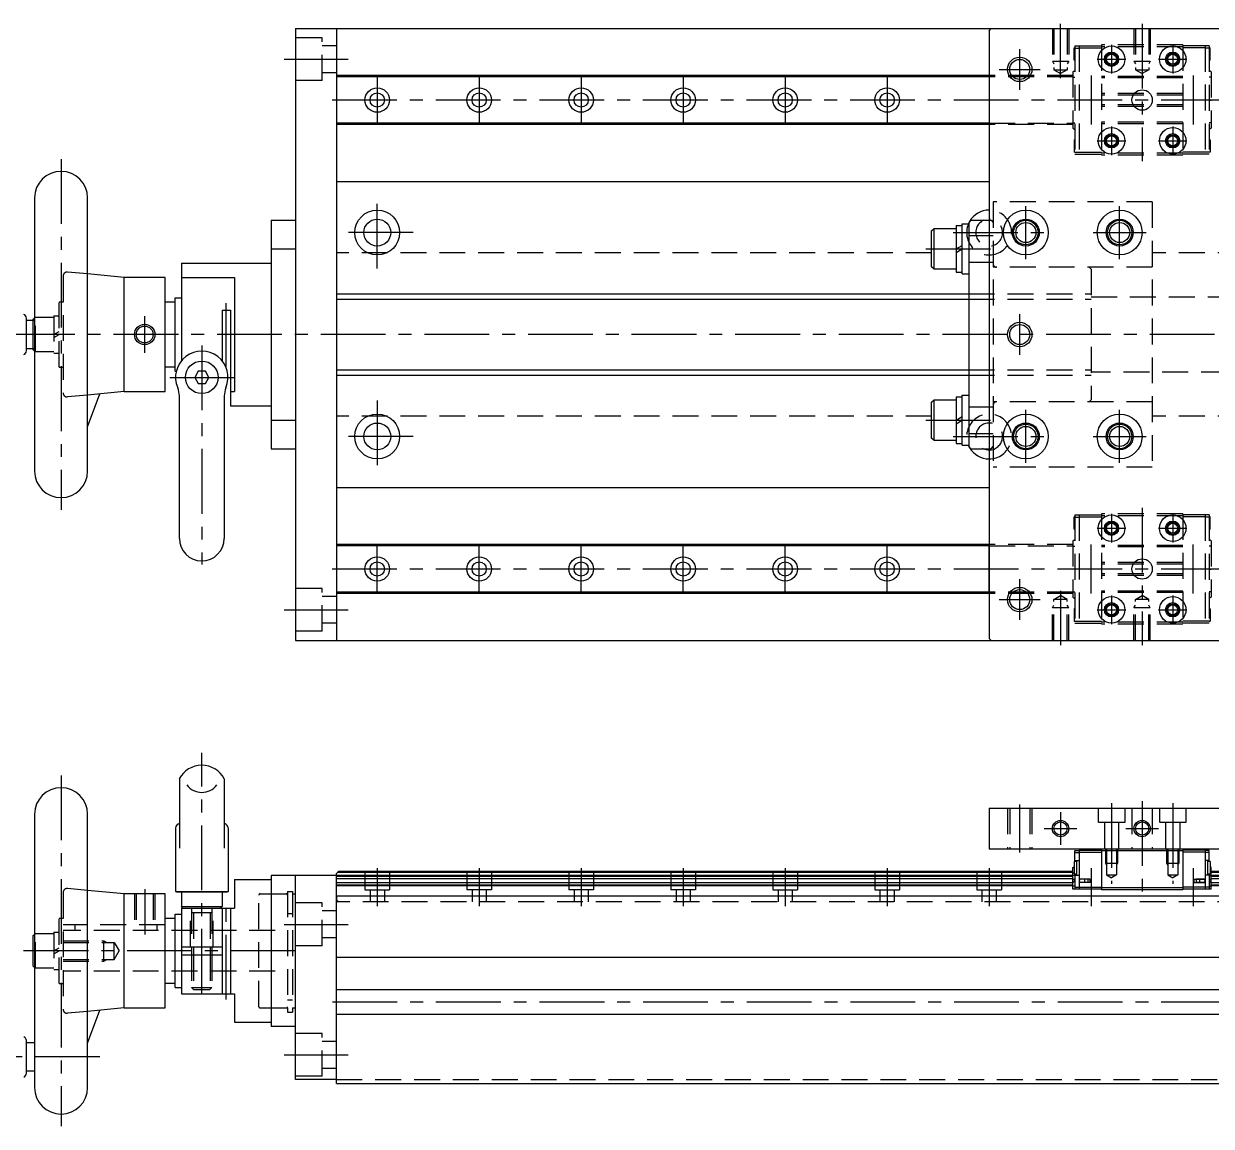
# Model space of a CAD drawing. Extents: x -2 to 827, y -8 to 277.
# Drawn here: x 277.2 to 568.3, y 7 to 277.3 of the extents above; entities that cross this region are included whole.
import ezdxf

# ---------------------------------------------------------------- set-up
doc = ezdxf.new("R2010")
doc.units = 0
doc.header["$LTSCALE"] = 0.5
doc.linetypes.add('CENTER', pattern=[50.8, 31.75, -6.35, 6.35, -6.35])
doc.linetypes.add('DASHED', pattern=[19.05, 12.7, -6.35])
for name, color, linetype in [('MSM_CENTER', 1, 'CENTER'), ('MSM_CONTINUOUS', 7, 'CONTINUOUS'), ('MSM_DASHED', 4, 'DASHED'), ('MSM_NARROW', 5, 'CONTINUOUS')]:
    doc.layers.add(name, color=color, linetype=linetype)

msp = doc.modelspace()

# ---------------------------------------------------------------- linework, layer by layer
at = {"layer": 'MSM_CENTER'}
for p, q in [((531.36, 264.01), (531.36, 277.34)), ((551.36, 277.34), (551.36, 243.64)), ((521.36, 261.14), (521.36, 271.14)), ((543.86, 272.14), (543.86, 265.14)), ((558.86, 272.14), (558.86, 265.14)), ((341.02, 268.64), (356.76, 268.64)), ((540.36, 268.64), (547.36, 268.64)), ((555.36, 268.64), (562.36, 268.64)), ((516.36, 266.14), (526.36, 266.14)), ((363.86, 264.64), (363.86, 252.64)), ((388.86, 264.64), (388.86, 252.64)), ((413.86, 264.64), (413.86, 252.64)), ((438.86, 264.64), (438.86, 252.64)), ((463.86, 264.64), (463.86, 252.64)), ((488.86, 264.64), (488.86, 252.64)), ((513.86, 264.64), (513.86, 252.64)), ((538.86, 264.64), (538.86, 252.64)), ((563.86, 264.64), (563.86, 252.64)), ((825.88, 258.64), (349.83, 258.64)), ((543.86, 252.14), (543.86, 245.14)), ((558.86, 252.14), (558.86, 245.14)), ((540.36, 248.64), (547.36, 248.64)), ((555.36, 248.64), (562.36, 248.64)), ((286.36, 244.14), (286.36, 158.14)), ((363.86, 217.34), (363.86, 234.94)), ((522.86, 219.64), (522.86, 232.64)), ((545.86, 219.64), (545.86, 232.64)), ((372.66, 226.14), (355.06, 226.14)), ((505.06, 226.14), (529.36, 226.14)), ((539.36, 226.14), (552.36, 226.14)), ((498.34, 222.14), (516.86, 222.14)), ((326.86, 192.99), (326.86, 208.81)), ((306.86, 196.64), (306.86, 205.64)), ((521.36, 196.14), (521.36, 206.14)), ((823.11, 201.14), (236.86, 201.14)), ((320.86, 198.47), (320.86, 144.76)), ((313.03, 190.64), (328.69, 190.64)), ((363.86, 184.94), (363.86, 167.34)), ((522.86, 169.64), (522.86, 182.64)), ((545.86, 169.64), (545.86, 182.64)), ((498.34, 180.14), (516.86, 180.14)), ((372.66, 176.14), (355.06, 176.14)), ((505.06, 176.14), (529.36, 176.14)), ((539.36, 176.14), (552.36, 176.14)), ((551.36, 158.64), (551.36, 124.93)), ((543.86, 157.14), (543.86, 150.14)), ((558.86, 157.14), (558.86, 150.14)), ((540.36, 153.64), (547.36, 153.64)), ((555.36, 153.64), (562.36, 153.64)), ((363.86, 137.64), (363.86, 149.64)), ((388.86, 137.64), (388.86, 149.64)), ((413.86, 137.64), (413.86, 149.64)), ((438.86, 137.64), (438.86, 149.64)), ((463.86, 137.64), (463.86, 149.64)), ((488.86, 137.64), (488.86, 149.64)), ((513.86, 137.64), (513.86, 149.64)), ((538.86, 137.64), (538.86, 149.64)), ((563.86, 137.64), (563.86, 149.64)), ((825.88, 143.64), (349.83, 143.64)), ((521.36, 131.14), (521.36, 141.14)), ((531.36, 138.27), (531.36, 124.93)), ((543.86, 137.14), (543.86, 130.14)), ((558.86, 137.14), (558.86, 130.14)), ((516.36, 136.14), (526.36, 136.14)), ((341.02, 133.64), (356.76, 133.64)), ((540.36, 133.64), (547.36, 133.64)), ((555.36, 133.64), (562.36, 133.64)), ((320.86, 39.5), (320.86, 98.6)), ((286.36, 93), (286.36, 7)), ((521.36, 74.12), (521.36, 85.88)), ((543.86, 86.23), (543.86, 66.42)), ((551.36, 86.75), (551.36, 63.5)), ((558.86, 86.23), (558.86, 66.42)), ((531.36, 84), (531.36, 76)), ((527.36, 80), (535.36, 80)), ((547.36, 80), (555.36, 80)), ((363.86, 70.32), (363.86, 60.98)), ((388.86, 70.32), (388.86, 60.98)), ((413.86, 70.32), (413.86, 60.98)), ((438.86, 70.32), (438.86, 60.98)), ((463.86, 70.32), (463.86, 60.98)), ((488.86, 70.32), (488.86, 60.98)), ((513.86, 70.32), (513.86, 60.98)), ((538.86, 70.32), (538.86, 60.98)), ((563.86, 70.32), (563.86, 60.98)), ((306.86, 65.11), (306.86, 53.98)), ((326.86, 38.07), (326.86, 61.95)), ((341.02, 56.5), (356.76, 56.5)), ((343.86, 50), (276.86, 50)), ((352.87, 37.5), (826.59, 37.5)), ((295.86, 24), (236.86, 24)), ((341.02, 24.5), (356.76, 24.5))]:
    msp.add_line(p, q, dxfattribs=at)
at = {"layer": 'MSM_CONTINUOUS'}
for p, q in [((343.86, 276.14), (343.86, 126.14)), ((343.86, 276.14), (823.86, 276.14)), ((353.86, 276.14), (353.86, 126.14)), ((513.86, 275.64), (514.36, 276.14)), ((513.86, 275.64), (513.86, 126.64)), ((514.36, 276.14), (588.36, 276.14)), ((513.86, 264.64), (353.86, 264.64)), ((513.86, 264.34), (353.86, 264.34)), ((513.86, 252.94), (353.86, 252.94)), ((513.86, 252.64), (353.86, 252.64)), ((353.86, 238.64), (513.86, 238.64)), ((279.86, 234.64), (279.86, 167.64)), ((292.86, 167.64), (292.86, 234.64)), ((337.86, 229.14), (343.86, 229.14)), ((337.86, 229.14), (337.86, 173.14)), ((499.76, 226.54), (500.36, 227.14)), ((500.36, 227.14), (505.76, 227.14)), ((500.36, 217.14), (500.36, 227.14)), ((505.76, 227.84), (507.26, 227.84)), ((505.76, 227.84), (505.76, 216.44)), ((507.26, 216.04), (507.26, 228.24)), ((507.26, 228.24), (508.86, 228.24)), ((509.36, 229.14), (508.86, 228.64)), ((508.86, 228.64), (508.86, 173.64)), ((509.36, 229.14), (513.86, 229.14)), ((499.76, 217.74), (499.76, 226.54)), ((337.86, 222.16), (343.86, 222.16)), ((505.76, 222.14), (507.26, 223)), ((505.76, 221.27), (507.26, 222.14)), ((315.86, 218.64), (315.86, 194.7)), ((315.86, 218.64), (337.86, 218.64)), ((301.86, 215.14), (292.86, 215.98)), ((500.36, 217.14), (499.76, 217.74)), ((505.76, 217.14), (500.36, 217.14)), ((505.76, 216.44), (507.26, 216.44)), ((507.26, 216.04), (508.86, 216.04)), ((301.86, 187.14), (301.86, 215.14)), ((311.86, 215.14), (301.86, 215.14)), ((311.86, 187.14), (311.86, 215.14)), ((315.86, 215.14), (328.86, 215.14)), ((328.86, 215.14), (328.86, 187.14)), ((314.36, 192.14), (314.36, 210.14)), ((314.36, 210.14), (315.86, 210.14)), ((353.86, 211.14), (508.86, 211.14)), ((311.86, 209.14), (314.36, 209.14)), ((325.86, 207.14), (325.86, 194.7)), ((325.86, 207.14), (327.86, 207.14)), ((327.86, 207.14), (327.86, 183.64)), ((277.86, 197.14), (277.86, 205.14)), ((279.56, 204.58), (277.86, 204.58)), ((279.56, 204.89), (279.86, 205.19)), ((279.56, 197.39), (279.56, 204.89)), ((277.86, 197.7), (279.56, 197.7)), ((279.86, 197.09), (279.56, 197.39)), ((314.36, 193.14), (311.86, 193.14)), ((314.36, 192.14), (314.59, 192.14)), ((320, 192.14), (319.13, 190.64)), ((321.73, 192.14), (320, 192.14)), ((322.59, 190.64), (321.73, 192.14)), ((319.13, 190.64), (320, 189.14)), ((321.73, 189.14), (322.59, 190.64)), ((353.86, 191.14), (508.86, 191.14)), ((301.86, 187.14), (292.86, 186.3)), ((292.86, 178.53), (295.87, 186.58)), ((301.86, 187.14), (311.86, 187.14)), ((320, 189.14), (321.73, 189.14)), ((327.86, 187.14), (328.86, 187.14)), ((315.36, 151.14), (315.36, 186.1)), ((326.37, 186.1), (326.37, 151.14)), ((327.86, 183.64), (337.86, 183.64)), ((499.76, 184.54), (500.36, 185.14)), ((499.76, 175.74), (499.76, 184.54)), ((500.36, 185.14), (505.76, 185.14)), ((500.36, 175.14), (500.36, 185.14)), ((505.76, 185.84), (507.26, 185.84)), ((505.76, 185.84), (505.76, 174.44)), ((507.26, 174.04), (507.26, 186.24)), ((507.26, 186.24), (508.86, 186.24)), ((505.76, 180.14), (507.26, 181)), ((337.86, 180.12), (343.86, 180.12)), ((505.76, 179.27), (507.26, 180.14)), ((500.36, 175.14), (499.76, 175.74)), ((505.76, 175.14), (500.36, 175.14)), ((337.86, 173.14), (343.86, 173.14)), ((505.76, 174.44), (507.26, 174.44)), ((507.26, 174.04), (508.86, 174.04)), ((509.36, 173.14), (508.86, 173.64)), ((509.36, 173.14), (513.86, 173.14)), ((353.86, 163.64), (513.86, 163.64)), ((513.86, 149.64), (353.86, 149.64)), ((513.86, 149.34), (353.86, 149.34)), ((513.86, 137.94), (353.86, 137.94)), ((513.86, 137.64), (353.86, 137.64)), ((343.86, 126.14), (823.86, 126.14)), ((513.86, 126.64), (514.36, 126.14)), ((514.36, 126.14), (588.36, 126.14)), ((315.36, 92.15), (315.36, 75.17)), ((326.37, 92.15), (326.37, 75.17)), ((513.86, 85), (513.86, 75)), ((513.86, 85), (663.86, 85)), ((279.86, 83.5), (279.86, 16.5)), ((292.86, 16.5), (292.86, 83.5)), ((314.42, 80.17), (314.42, 64.59)), ((315.15, 81.13), (315.36, 81.19)), ((326.58, 81.13), (326.37, 81.19)), ((327.3, 80.17), (327.3, 64.59)), ((513.86, 75), (663.86, 75)), ((534.91, 71.9), (534.91, 74.6)), ((534.91, 74.6), (535.91, 74.6)), ((534.91, 74.1), (535.91, 74.1)), ((535.91, 74.7), (535.91, 65.1)), ((535.91, 74.7), (541.41, 74.7)), ((535.91, 74.2), (541.41, 74.2)), ((541.41, 75), (541.41, 65)), ((561.31, 74.5), (541.41, 74.5)), ((561.31, 75), (561.31, 65)), ((566.81, 74.7), (561.31, 74.7)), ((566.81, 74.2), (561.31, 74.2)), ((566.81, 74.7), (566.81, 65.1)), ((567.81, 74.6), (566.81, 74.6)), ((567.81, 74.1), (566.81, 74.1)), ((567.81, 71.9), (567.81, 74.6)), ((534.41, 70.43), (534.71, 70.61)), ((534.41, 65.1), (534.41, 70.43)), ((534.71, 71.9), (534.71, 68.9)), ((535.31, 71.9), (534.71, 71.9)), ((534.91, 72.2), (535.91, 72.2)), ((535.31, 72.2), (535.31, 68.6)), ((567.81, 72.2), (566.81, 72.2)), ((567.41, 72.2), (567.41, 68.6)), ((568.01, 71.9), (567.41, 71.9)), ((568.01, 71.9), (568.01, 68.9)), ((568.31, 70.43), (568.01, 70.61)), ((568.31, 65.1), (568.31, 70.43)), ((328.86, 67.5), (337.86, 67.5)), ((328.86, 67.5), (328.86, 60.5)), ((337.86, 68.5), (337.86, 31.5)), ((353.86, 68.5), (337.86, 68.5)), ((343.86, 18.5), (343.86, 68.5)), ((354.36, 69.5), (353.86, 69)), ((353.86, 17.5), (353.86, 69)), ((534.41, 68.46), (353.86, 68.46)), ((534.41, 68.25), (353.86, 68.25)), ((534.41, 67.7), (353.86, 67.7)), ((534.41, 69.2), (354.06, 69.2)), ((534.41, 69.5), (354.36, 69.5)), ((534.41, 69.13), (534.71, 69.13)), ((534.91, 68.51), (534.41, 68.51)), ((534.91, 67.38), (534.41, 67.64)), ((534.91, 67.29), (534.41, 67.55)), ((534.91, 67.11), (534.41, 66.85)), ((534.91, 67.02), (534.41, 66.76)), ((534.71, 68.9), (535.31, 68.9)), ((534.91, 68.9), (534.91, 65.1)), ((534.91, 68.6), (535.91, 68.6)), ((534.91, 67.11), (534.91, 67.11)), ((538.61, 67.6), (535.91, 67.6)), ((538.11, 67.55), (536.26, 67.55)), ((536.71, 67.55), (536.71, 67.6)), ((537.17, 67.55), (537.17, 67.6)), ((537.31, 66.85), (537.31, 67.55)), ((538.11, 66.85), (538.11, 67.55)), ((538.61, 66.8), (538.61, 67.6)), ((564.11, 67.6), (566.81, 67.6)), ((564.11, 66.8), (564.11, 67.6)), ((566.46, 67.55), (564.61, 67.55)), ((564.61, 67.55), (564.61, 66.85)), ((565.41, 67.55), (565.41, 66.85)), ((565.55, 67.55), (565.55, 67.6)), ((566.01, 67.55), (566.01, 67.6)), ((567.81, 68.6), (566.81, 68.6)), ((567.41, 68.9), (568.01, 68.9)), ((567.81, 68.9), (567.81, 65.1)), ((567.81, 68.51), (568.31, 68.51)), ((567.81, 67.38), (568.31, 67.64)), ((567.81, 67.29), (568.31, 67.55)), ((567.81, 67.11), (568.31, 66.85)), ((567.81, 67.11), (567.81, 67.11)), ((567.81, 67.02), (568.31, 66.76)), ((568.31, 69.13), (568.01, 69.13)), ((609.41, 69.5), (568.31, 69.5)), ((609.41, 69.2), (568.31, 69.2)), ((609.41, 68.46), (568.31, 68.46)), ((609.41, 68.25), (568.31, 68.25)), ((609.41, 67.7), (568.31, 67.7)), ((301.86, 64), (292.86, 64.84)), ((314.42, 64.59), (314.62, 64.5)), ((314.42, 64.59), (327.3, 64.59)), ((314.62, 64.5), (327.1, 64.5)), ((315.86, 64.5), (315.86, 60.87)), ((325.86, 64.5), (325.86, 60.87)), ((327.3, 64.59), (327.1, 64.5)), ((534.41, 66.7), (353.86, 66.7)), ((534.41, 66.15), (353.86, 66.15)), ((534.41, 65.94), (353.86, 65.94)), ((534.91, 65.89), (534.41, 65.89)), ((541.41, 65.1), (534.41, 65.1)), ((534.91, 65.6), (541.41, 65.6)), ((538.61, 66.8), (535.91, 66.8)), ((536.26, 66.85), (538.11, 66.85)), ((536.71, 66.8), (536.71, 66.85)), ((537.17, 66.8), (537.17, 66.85)), ((561.31, 65.5), (541.41, 65.5)), ((561.31, 65), (541.41, 65)), ((567.81, 65.6), (561.31, 65.6)), ((568.31, 65.1), (561.31, 65.1)), ((564.11, 66.8), (566.81, 66.8)), ((564.61, 66.85), (566.46, 66.85)), ((565.55, 66.8), (565.55, 66.85)), ((566.01, 66.8), (566.01, 66.85)), ((567.81, 65.89), (568.31, 65.89)), ((609.41, 66.7), (568.31, 66.7)), ((609.41, 66.15), (568.31, 66.15)), ((609.41, 65.94), (568.31, 65.94)), ((301.86, 36), (301.86, 64)), ((311.86, 64), (301.86, 64)), ((311.86, 36), (311.86, 64)), ((353.86, 63.5), (823.86, 63.5)), ((314.36, 41), (314.36, 59)), ((314.36, 59), (315.86, 59)), ((315.86, 60.87), (325.86, 60.87)), ((316.23, 60.5), (315.86, 60.87)), ((315.86, 60.5), (315.86, 39.5)), ((315.86, 60.5), (328.86, 60.5)), ((325.5, 60.5), (325.86, 60.87)), ((325.86, 60.5), (325.86, 39.5)), ((327.86, 60.5), (327.86, 39.5)), ((311.86, 58), (314.36, 58)), ((279.56, 53.75), (279.86, 54.05)), ((279.56, 46.25), (279.56, 53.75)), ((315.86, 51), (325.86, 51)), ((318.36, 51), (318.36, 49)), ((323.36, 51), (323.36, 49)), ((315.86, 49), (325.86, 49)), ((353.86, 48.5), (823.86, 48.5)), ((279.86, 45.95), (279.56, 46.25)), ((314.36, 42), (311.86, 42)), ((314.36, 41), (315.86, 41)), ((315.86, 39.5), (328.86, 39.5)), ((328.86, 39.5), (328.86, 32.5)), ((353.86, 40.5), (823.86, 40.5)), ((301.86, 36), (292.86, 35.16)), ((292.86, 27.39), (295.87, 35.44)), ((301.86, 36), (311.86, 36)), ((328.86, 32.5), (337.86, 32.5)), ((353.86, 34.5), (823.86, 34.5)), ((343.86, 31.5), (337.86, 31.5)), ((277.86, 20), (277.86, 28)), ((279.86, 27.44), (277.86, 27.44)), ((277.86, 20.56), (279.86, 20.56)), ((353.86, 18.5), (343.86, 18.5)), ((353.86, 17.5), (823.86, 17.5))]:
    msp.add_line(p, q, dxfattribs=at)
for centre, radius in [((543.86, 268.64), 3.25), ((558.86, 268.64), 3.25), ((521.36, 266.14), 2.46), ((543.86, 268.64), 1.75), ((543.86, 268.64), 1.23), ((558.86, 268.64), 1.75), ((558.86, 268.64), 1.23), ((363.86, 258.64), 3), ((363.86, 258.64), 1.75), ((388.86, 258.64), 3), ((388.86, 258.64), 1.75), ((413.86, 258.64), 3), ((413.86, 258.64), 1.75), ((438.86, 258.64), 3), ((438.86, 258.64), 1.75), ((463.86, 258.64), 3), ((463.86, 258.64), 1.75), ((488.86, 258.64), 3), ((488.86, 258.64), 1.75), ((551.36, 258.64), 2.5), ((543.86, 248.64), 3.25), ((543.86, 248.64), 1.75), ((558.86, 248.64), 3.25), ((558.86, 248.64), 1.75), ((543.86, 248.64), 1.23), ((558.86, 248.64), 1.23), ((363.86, 226.14), 5.5), ((522.86, 226.14), 5.5), ((545.86, 226.14), 5.5), ((363.86, 226.14), 3.3), ((522.86, 226.14), 3.3), ((522.86, 226.14), 2.46), ((545.86, 226.14), 3.3), ((545.86, 226.14), 2.46), ((306.86, 201.14), 2.07), ((521.36, 201.14), 2.46), ((320.86, 190.64), 4), ((363.86, 176.14), 5.5), ((522.86, 176.14), 5.5), ((545.86, 176.14), 5.5), ((363.86, 176.14), 3.3), ((522.86, 176.14), 3.3), ((522.86, 176.14), 2.46), ((545.86, 176.14), 3.3), ((545.86, 176.14), 2.46), ((543.86, 153.64), 3.25), ((543.86, 153.64), 1.75), ((543.86, 153.64), 1.23), ((558.86, 153.64), 3.25), ((558.86, 153.64), 1.75), ((558.86, 153.64), 1.23), ((363.86, 143.64), 3), ((388.86, 143.64), 3), ((413.86, 143.64), 3), ((438.86, 143.64), 3), ((463.86, 143.64), 3), ((488.86, 143.64), 3), ((551.36, 143.64), 2.5), ((363.86, 143.64), 1.75), ((388.86, 143.64), 1.75), ((413.86, 143.64), 1.75), ((438.86, 143.64), 1.75), ((463.86, 143.64), 1.75), ((488.86, 143.64), 1.75), ((521.36, 136.14), 2.46), ((543.86, 133.64), 3.25), ((558.86, 133.64), 3.25), ((543.86, 133.64), 1.75), ((543.86, 133.64), 1.23), ((558.86, 133.64), 1.75), ((558.86, 133.64), 1.23), ((531.36, 80), 1.62), ((551.36, 80), 1.62)]:
    msp.add_circle(centre, radius, dxfattribs=at)
for centre, radius, start, end in [((286.36, 234.64), 6.5, 0, 180), ((513.86, 226.14), 5.5, 90, 150.3695), ((513.86, 226.14), 5.5, 155.38, 157.5536), ((276.86, 205.14), 1, 0, 69.2298), ((276.86, 197.14), 1, 290.7702, 0), ((320.86, 190.64), 6.44, 336.6341, 203.3659), ((310.36, 186.1), 5, 0, 23.3659), ((331.37, 186.1), 5, 156.6341, 180), ((513.86, 176.14), 5.5, 202.4464, 204.62), ((513.86, 176.14), 5.5, 209.6305, 270), ((513.86, 176.14), 3.3, 245.38, 270), ((286.36, 167.64), 6.5, 180, 0), ((320.86, 151.14), 5.5, 180, 0), ((320.86, 89.31), 6.2, 27.3186, 152.6814), ((320.86, 93.45), 4.6, 216.9899, 323.0101), ((286.36, 83.5), 6.5, 0, 180), ((315.42, 80.17), 1, 105.7247, 180), ((326.3, 80.17), 1, 0, 74.2753), ((536.26, 67.2), 0.35, 90, 270), ((566.46, 67.2), 0.35, 270, 90), ((276.86, 28), 1, 0, 69.2298), ((276.86, 20), 1, 290.7702, 0), ((286.36, 16.5), 6.5, 180, 0)]:
    msp.add_arc(centre, radius, start, end, dxfattribs=at)
at = {"layer": 'MSM_DASHED'}
for p, q in [((350.36, 273.89), (343.86, 273.89)), ((350.36, 263.39), (350.36, 273.89)), ((529.36, 276.14), (529.36, 268.14)), ((529.74, 276.14), (529.74, 266.07)), ((532.98, 276.14), (532.98, 266.07)), ((533.36, 276.14), (533.36, 268.14)), ((549.36, 276.14), (549.36, 268.14)), ((549.74, 276.14), (549.74, 266.07)), ((552.98, 276.14), (552.98, 266.07)), ((553.36, 276.14), (553.36, 268.14)), ((353.86, 271.94), (350.36, 271.94)), ((534.71, 268.44), (534.71, 271.44)), ((534.71, 271.44), (534.91, 271.44)), ((534.91, 271.89), (535.91, 271.89)), ((534.91, 271.89), (534.91, 245.39)), ((534.91, 271.39), (535.91, 271.39)), ((535.91, 271.94), (535.91, 245.34)), ((535.91, 271.94), (541.41, 271.94)), ((535.91, 271.44), (541.41, 271.44)), ((561.31, 272.14), (541.41, 272.14)), ((541.41, 272.14), (541.41, 245.14)), ((561.31, 271.64), (541.41, 271.64)), ((561.31, 272.14), (561.31, 245.14)), ((566.81, 271.94), (561.31, 271.94)), ((566.81, 271.44), (561.31, 271.44)), ((566.81, 271.94), (566.81, 245.34)), ((567.81, 271.89), (566.81, 271.89)), ((567.81, 271.39), (566.81, 271.39)), ((567.81, 271.89), (567.81, 245.39)), ((567.81, 271.44), (568.01, 271.44)), ((568.01, 268.44), (568.01, 271.44)), ((529.36, 268.14), (533.36, 268.14)), ((529.36, 268.14), (529.74, 267.48)), ((533.36, 268.14), (532.98, 267.48)), ((534.91, 268.44), (534.71, 268.44)), ((549.36, 268.14), (553.36, 268.14)), ((549.36, 268.14), (549.74, 267.48)), ((553.36, 268.14), (552.98, 267.48)), ((568.01, 268.44), (567.81, 268.44)), ((353.86, 265.34), (350.36, 265.34)), ((529.74, 266.07), (532.98, 266.07)), ((529.74, 266.07), (531.36, 265.14)), ((532.98, 266.07), (531.36, 265.14)), ((534.41, 265.57), (534.91, 265.87)), ((534.41, 265.57), (534.41, 251.71)), ((549.74, 266.07), (552.98, 266.07)), ((549.74, 266.07), (551.36, 265.14)), ((552.98, 266.07), (551.36, 265.14)), ((568.31, 265.57), (567.81, 265.87)), ((568.31, 265.57), (568.31, 251.71)), ((350.36, 263.39), (343.86, 263.39)), ((534.41, 264.64), (513.86, 264.64)), ((534.41, 264.34), (513.86, 264.34)), ((534.41, 264.27), (534.91, 264.27)), ((561.31, 264.44), (541.41, 264.44)), ((561.31, 264.04), (541.41, 264.04)), ((568.31, 264.27), (567.81, 264.27)), ((561.31, 260.24), (541.41, 260.24)), ((561.31, 259.84), (541.41, 259.84)), ((534.91, 258.64), (534.41, 258.64)), ((561.31, 257.44), (541.41, 257.44)), ((561.31, 257.04), (541.41, 257.04)), ((567.81, 258.64), (568.31, 258.64)), ((513.86, 252.94), (534.41, 252.94)), ((534.41, 252.64), (513.86, 252.64)), ((534.41, 253.01), (534.91, 253.01)), ((534.41, 251.71), (534.91, 251.41)), ((561.31, 253.24), (541.41, 253.24)), ((561.31, 252.84), (541.41, 252.84)), ((568.31, 253.01), (567.81, 253.01)), ((568.31, 251.71), (567.81, 251.41)), ((534.71, 248.84), (534.71, 245.84)), ((534.71, 248.84), (534.91, 248.84)), ((567.81, 248.84), (568.01, 248.84)), ((568.01, 248.84), (568.01, 245.84)), ((534.91, 245.84), (534.71, 245.84)), ((534.91, 245.89), (535.91, 245.89)), ((534.91, 245.39), (535.91, 245.39)), ((535.91, 245.84), (541.41, 245.84)), ((535.91, 245.34), (541.41, 245.34)), ((561.31, 245.64), (541.41, 245.64)), ((561.31, 245.14), (541.41, 245.14)), ((566.81, 245.84), (561.31, 245.84)), ((566.81, 245.34), (561.31, 245.34)), ((567.81, 245.89), (566.81, 245.89)), ((567.81, 245.39), (566.81, 245.39)), ((568.01, 245.84), (567.81, 245.84)), ((514.86, 233.64), (514.86, 168.64)), ((553.86, 233.64), (514.86, 233.64)), ((553.86, 233.64), (553.86, 168.64)), ((513.86, 229.14), (514.36, 229.14)), ((514.36, 229.14), (514.86, 228.64)), ((508.86, 225.44), (514.86, 225.44)), ((499.76, 221.14), (353.86, 221.14)), ((508.86, 218.84), (514.86, 218.84)), ((623.86, 221.14), (553.86, 221.14)), ((286.86, 215.44), (286.86, 186.84)), ((292.86, 215.98), (287.95, 216.44)), ((553.86, 217.64), (514.86, 217.64)), ((538.36, 217.64), (538.86, 217.14)), ((538.86, 217.14), (538.86, 185.14)), ((508.86, 211.14), (538.86, 211.14)), ((508.86, 209.78), (538.86, 209.78)), ((538.86, 210.39), (638.86, 210.39)), ((285.86, 193.14), (285.86, 209.14)), ((285.86, 209.14), (286.86, 209.14)), ((279.86, 204.58), (279.56, 204.58)), ((279.86, 205.19), (280.06, 205.39)), ((280.06, 205.39), (284.56, 205.39)), ((280.06, 196.89), (280.06, 205.39)), ((284.56, 205.74), (285.86, 205.74)), ((284.56, 205.74), (284.56, 196.54)), ((284.56, 201.14), (285.86, 201.89)), ((284.56, 200.39), (285.86, 201.14)), ((279.56, 197.7), (279.86, 197.7)), ((280.06, 196.89), (279.86, 197.09)), ((284.56, 196.89), (280.06, 196.89)), ((284.56, 196.54), (285.86, 196.54)), ((285.86, 193.14), (286.86, 193.14)), ((508.86, 192.49), (538.86, 192.49)), ((508.86, 191.14), (538.86, 191.14)), ((638.86, 191.89), (538.86, 191.89)), ((292.86, 186.3), (287.95, 185.84)), ((508.86, 183.44), (514.86, 183.44)), ((553.86, 184.64), (514.86, 184.64)), ((538.86, 185.14), (538.36, 184.64)), ((499.76, 181.14), (353.86, 181.14)), ((623.86, 181.14), (553.86, 181.14)), ((508.86, 176.84), (514.86, 176.84)), ((513.86, 173.14), (514.36, 173.14)), ((514.36, 173.14), (514.86, 173.64)), ((553.86, 168.64), (514.86, 168.64)), ((534.71, 153.44), (534.71, 156.44)), ((534.91, 156.44), (534.71, 156.44)), ((534.91, 156.89), (534.91, 130.39)), ((534.91, 156.89), (535.91, 156.89)), ((534.91, 156.39), (535.91, 156.39)), ((535.91, 156.94), (535.91, 130.34)), ((535.91, 156.94), (541.41, 156.94)), ((535.91, 156.44), (541.41, 156.44)), ((561.31, 157.14), (541.41, 157.14)), ((541.41, 157.14), (541.41, 130.14)), ((561.31, 156.64), (541.41, 156.64)), ((561.31, 157.14), (561.31, 130.14)), ((566.81, 156.94), (561.31, 156.94)), ((566.81, 156.44), (561.31, 156.44)), ((566.81, 156.94), (566.81, 130.34)), ((567.81, 156.89), (566.81, 156.89)), ((567.81, 156.39), (566.81, 156.39)), ((567.81, 156.89), (567.81, 130.39)), ((568.01, 156.44), (567.81, 156.44)), ((568.01, 153.44), (568.01, 156.44)), ((534.71, 153.44), (534.91, 153.44)), ((567.81, 153.44), (568.01, 153.44)), ((534.41, 149.64), (513.86, 149.64)), ((513.86, 149.34), (534.41, 149.34)), ((534.41, 150.57), (534.91, 150.87)), ((534.41, 150.57), (534.41, 136.71)), ((534.41, 149.27), (534.91, 149.27)), ((561.31, 149.44), (541.41, 149.44)), ((561.31, 149.04), (541.41, 149.04)), ((568.31, 150.57), (567.81, 150.87)), ((568.31, 149.27), (567.81, 149.27)), ((568.31, 150.57), (568.31, 136.71)), ((534.91, 143.64), (534.41, 143.64)), ((561.31, 145.24), (541.41, 145.24)), ((561.31, 144.84), (541.41, 144.84)), ((567.81, 143.64), (568.31, 143.64)), ((561.31, 142.44), (541.41, 142.44)), ((561.31, 142.04), (541.41, 142.04)), ((350.36, 138.89), (343.86, 138.89)), ((350.36, 128.39), (350.36, 138.89)), ((353.86, 136.94), (350.36, 136.94)), ((534.41, 137.94), (513.86, 137.94)), ((534.41, 137.64), (513.86, 137.64)), ((529.74, 136.2), (531.36, 137.14)), ((532.98, 136.2), (531.36, 137.14)), ((534.41, 138.01), (534.91, 138.01)), ((561.31, 138.24), (541.41, 138.24)), ((561.31, 137.84), (541.41, 137.84)), ((549.74, 136.2), (551.36, 137.14)), ((552.98, 136.2), (551.36, 137.14)), ((568.31, 138.01), (567.81, 138.01)), ((529.36, 134.14), (529.74, 134.79)), ((533.36, 134.14), (529.36, 134.14)), ((529.36, 126.14), (529.36, 134.14)), ((532.98, 136.2), (529.74, 136.2)), ((529.74, 126.14), (529.74, 136.2)), ((532.98, 126.14), (532.98, 136.2)), ((533.36, 134.14), (532.98, 134.79)), ((533.36, 126.14), (533.36, 134.14)), ((534.41, 136.71), (534.91, 136.41)), ((549.36, 134.14), (549.74, 134.79)), ((553.36, 134.14), (549.36, 134.14)), ((549.36, 126.14), (549.36, 134.14)), ((552.98, 136.2), (549.74, 136.2)), ((549.74, 126.14), (549.74, 136.2)), ((552.98, 126.14), (552.98, 136.2)), ((553.36, 134.14), (552.98, 134.79)), ((553.36, 126.14), (553.36, 134.14)), ((568.31, 136.71), (567.81, 136.41)), ((534.71, 133.84), (534.71, 130.84)), ((534.91, 133.84), (534.71, 133.84)), ((568.01, 133.84), (567.81, 133.84)), ((568.01, 133.84), (568.01, 130.84)), ((350.36, 128.39), (343.86, 128.39)), ((353.86, 130.34), (350.36, 130.34)), ((534.71, 130.84), (534.91, 130.84)), ((534.91, 130.89), (535.91, 130.89)), ((534.91, 130.39), (535.91, 130.39)), ((535.91, 130.84), (541.41, 130.84)), ((535.91, 130.34), (541.41, 130.34)), ((561.31, 130.64), (541.41, 130.64)), ((561.31, 130.14), (541.41, 130.14)), ((566.81, 130.84), (561.31, 130.84)), ((566.81, 130.34), (561.31, 130.34)), ((567.81, 130.89), (566.81, 130.89)), ((567.81, 130.39), (566.81, 130.39)), ((567.81, 130.84), (568.01, 130.84)), ((518.36, 85), (518.36, 75)), ((518.9, 85), (518.9, 75)), ((523.82, 85), (523.82, 75)), ((524.36, 85), (524.36, 75)), ((540.61, 85), (540.61, 81.5)), ((547.11, 85), (547.11, 81.5)), ((548.86, 85), (548.86, 75)), ((553.86, 85), (553.86, 75)), ((555.61, 85), (555.61, 81.5)), ((562.11, 85), (562.11, 81.5)), ((547.11, 81.5), (540.61, 81.5)), ((542.11, 81.5), (542.11, 75)), ((545.61, 81.5), (545.61, 75)), ((562.11, 81.5), (555.61, 81.5)), ((557.11, 81.5), (557.11, 75)), ((560.61, 81.5), (560.61, 75)), ((542.36, 75), (542.36, 71.5)), ((542.63, 75), (542.63, 68.63)), ((545.09, 75), (545.09, 68.63)), ((545.36, 75), (545.36, 71.5)), ((557.36, 75), (557.36, 71.5)), ((557.63, 75), (557.63, 68.63)), ((560.09, 75), (560.09, 68.63)), ((560.36, 75), (560.36, 71.5)), ((542.36, 71.5), (542.63, 71.03)), ((542.36, 71.5), (545.36, 71.5)), ((545.36, 71.5), (545.09, 71.03)), ((557.36, 71.5), (557.63, 71.03)), ((557.36, 71.5), (560.36, 71.5)), ((560.36, 71.5), (560.09, 71.03)), ((360.86, 69.5), (360.86, 65)), ((366.86, 69.5), (366.86, 65)), ((385.86, 69.5), (385.86, 65)), ((391.86, 69.5), (391.86, 65)), ((410.86, 69.5), (410.86, 65)), ((416.86, 69.5), (416.86, 65)), ((435.86, 69.5), (435.86, 65)), ((441.86, 69.5), (441.86, 65)), ((460.86, 69.5), (460.86, 65)), ((466.86, 69.5), (466.86, 65)), ((485.86, 69.5), (485.86, 65)), ((491.86, 69.5), (491.86, 65)), ((510.86, 69.5), (510.86, 65)), ((516.86, 69.5), (516.86, 65)), ((542.63, 68.63), (545.09, 68.63)), ((542.63, 68.63), (543.86, 67.92)), ((545.09, 68.63), (543.86, 67.92)), ((557.63, 68.63), (560.09, 68.63)), ((557.63, 68.63), (558.86, 67.92)), ((560.09, 68.63), (558.86, 67.92)), ((286.86, 64.3), (286.86, 35.7)), ((292.86, 64.84), (287.95, 65.3)), ((341.86, 64.59), (343.06, 64.59)), ((341.86, 64.59), (341.86, 34.95)), ((343.06, 64.59), (343.06, 34.95)), ((360.86, 65), (366.86, 65)), ((362.11, 65), (362.11, 62)), ((365.61, 65), (365.61, 62)), ((391.86, 65), (385.86, 65)), ((387.11, 65), (387.11, 62)), ((390.61, 65), (390.61, 62)), ((416.86, 65), (410.86, 65)), ((412.11, 65), (412.11, 62)), ((415.61, 65), (415.61, 62)), ((441.86, 65), (435.86, 65)), ((437.11, 65), (437.11, 62)), ((440.61, 65), (440.61, 62)), ((460.86, 65), (466.86, 65)), ((462.11, 65), (462.11, 62)), ((465.61, 65), (465.61, 62)), ((485.86, 65), (491.86, 65)), ((487.11, 65), (487.11, 62)), ((490.61, 65), (490.61, 62)), ((510.86, 65), (516.86, 65)), ((512.11, 65), (512.11, 62)), ((515.61, 65), (515.61, 62)), ((304.36, 64), (304.36, 56.4)), ((304.79, 64), (304.79, 56.4)), ((308.93, 64), (308.93, 56.4)), ((309.36, 64), (309.36, 56.4)), ((334.86, 36.3), (334.86, 63.7)), ((335.16, 64), (341.56, 64)), ((343.06, 64), (343.86, 64)), ((350.36, 61.75), (343.86, 61.75)), ((350.36, 51.25), (350.36, 61.75)), ((353.86, 63.5), (353.86, 62.5)), ((353.86, 62.5), (354.36, 62)), ((823.86, 62), (353.86, 62)), ((318.06, 51), (318.06, 60.5)), ((318.36, 60.5), (318.36, 51)), ((323.36, 59.3), (318.36, 59.3)), ((318.79, 59.3), (318.79, 51)), ((322.93, 59.3), (322.93, 51)), ((323.36, 60.5), (323.36, 51)), ((323.66, 51), (323.66, 60.5)), ((341.86, 59.2), (343.06, 59.2)), ((353.86, 59.8), (350.36, 59.8)), ((285.86, 42), (285.86, 58)), ((285.86, 58), (286.86, 58)), ((311.86, 56.4), (286.86, 56.4)), ((289.86, 55), (289.86, 56.4)), ((309.86, 56.4), (309.86, 55)), ((279.86, 54.05), (280.06, 54.25)), ((280.06, 54.25), (284.56, 54.25)), ((280.06, 45.75), (280.06, 54.25)), ((284.56, 54.6), (285.86, 54.6)), ((284.56, 54.6), (284.56, 45.4)), ((338.86, 55), (286.86, 55)), ((286.86, 52.5), (296.86, 52.5)), ((296.86, 47.5), (296.86, 52.5)), ((296.86, 52.5), (297.61, 52.07)), ((353.86, 53.2), (350.36, 53.2)), ((284.56, 50), (285.86, 50.75)), ((284.56, 49.25), (285.86, 50)), ((286.86, 52.07), (299.42, 52.07)), ((299.42, 47.93), (299.42, 52.07)), ((299.42, 52.07), (300.61, 50)), ((299.42, 47.93), (300.61, 50)), ((350.36, 51.25), (343.86, 51.25)), ((286.86, 47.93), (299.42, 47.93)), ((286.86, 47.5), (296.86, 47.5)), ((296.86, 47.5), (297.61, 47.93)), ((318.36, 49), (318.36, 41)), ((318.79, 49), (318.79, 40.57)), ((322.93, 49), (322.93, 40.57)), ((323.36, 49), (323.36, 41)), ((280.06, 45.75), (279.86, 45.95)), ((284.56, 45.75), (280.06, 45.75)), ((284.56, 45.4), (285.86, 45.4)), ((338.86, 45), (286.86, 45)), ((285.86, 42), (286.86, 42)), ((318.36, 41), (323.36, 41)), ((318.36, 41), (318.86, 40.5)), ((323.36, 41), (322.86, 40.5)), ((318.86, 40.5), (322.86, 40.5)), ((341.86, 37.99), (343.06, 37.99)), ((292.86, 35.16), (287.95, 34.7)), ((335.16, 36), (341.56, 36)), ((341.86, 34.95), (343.06, 34.95)), ((343.06, 36), (343.86, 36)), ((350.36, 29.75), (343.86, 29.75)), ((350.36, 19.25), (350.36, 29.75)), ((353.86, 27.8), (350.36, 27.8)), ((353.86, 21.2), (350.36, 21.2)), ((350.36, 19.25), (343.86, 19.25)), ((353.86, 18.5), (823.86, 18.5))]:
    msp.add_line(p, q, dxfattribs=at)
for centre, radius, start, end in [((513.86, 226.14), 5.5, 157.5536, 90), ((513.86, 226.14), 5.5, 150.3695, 155.38), ((513.86, 226.14), 3.3, 114.62, 90), ((515.66, 218.44), 0.8, 180, 270), ((287.86, 215.44), 1, 84.6678, 180), ((287.86, 186.84), 1, 180, 275.3322), ((515.66, 183.84), 0.8, 90, 180), ((513.86, 176.14), 5.5, 270, 202.4464), ((513.86, 176.14), 3.3, 270, 245.38), ((513.86, 176.14), 5.5, 204.62, 209.6305), ((287.86, 64.3), 1, 84.6678, 180), ((335.16, 63.7), 0.3, 90, 180), ((341.56, 63.7), 0.3, 0, 90), ((287.86, 35.7), 1, 180, 275.3322), ((335.16, 36.3), 0.3, 180, 270), ((341.56, 36.3), 0.3, 270, 0)]:
    msp.add_arc(centre, radius, start, end, dxfattribs=at)
at = {"layer": 'MSM_NARROW'}
for p, q in [((353.86, 209.78), (508.86, 209.78)), ((353.86, 192.49), (508.86, 192.49)), ((318.79, 51), (318.79, 49)), ((322.93, 51), (322.93, 49))]:
    msp.add_line(p, q, dxfattribs=at)
for centre, radius in [((521.36, 266.14), 3), ((543.86, 268.64), 1.5), ((558.86, 268.64), 1.5), ((543.86, 248.64), 1.5), ((558.86, 248.64), 1.5), ((522.86, 226.14), 3), ((545.86, 226.14), 3), ((521.36, 201.14), 3), ((306.86, 201.14), 2.5), ((522.86, 176.14), 3), ((545.86, 176.14), 3), ((543.86, 153.64), 1.5), ((558.86, 153.64), 1.5), ((521.36, 136.14), 3), ((543.86, 133.64), 1.5), ((558.86, 133.64), 1.5), ((531.36, 80), 2), ((551.36, 80), 2)]:
    msp.add_circle(centre, radius, dxfattribs=at)

doc.saveas('drawing.dxf')
